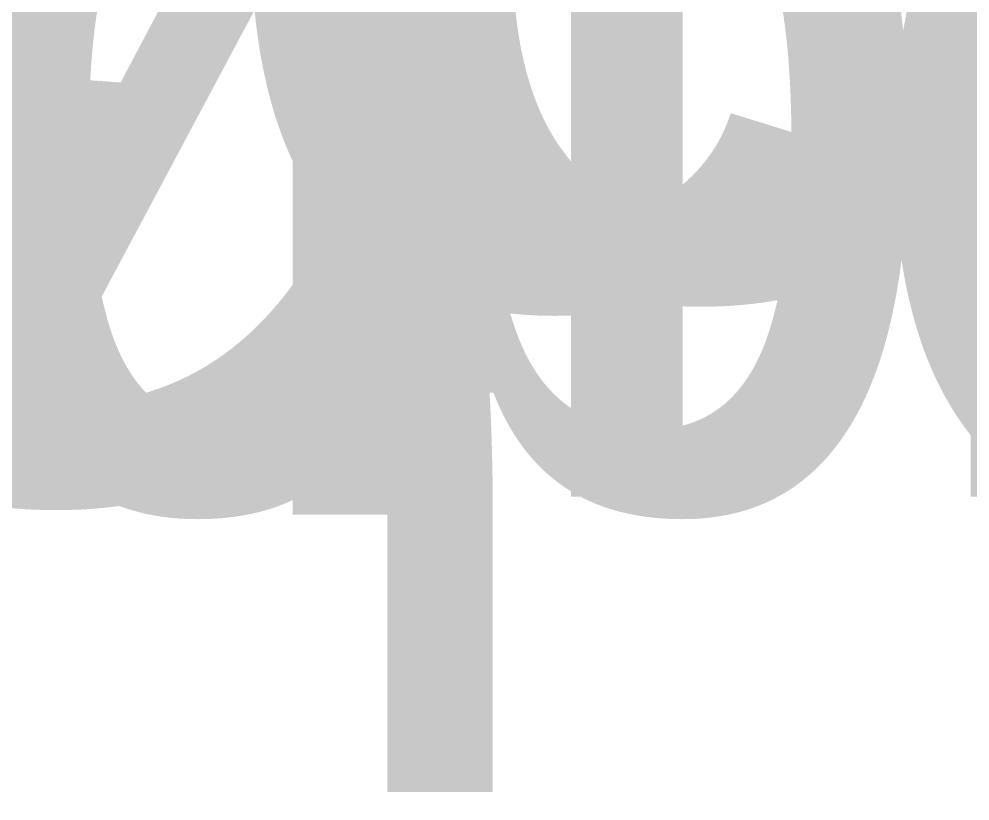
# Model space of a CAD drawing. Header units: millimetres. Extents: x 1642 to 8783, y 1095 to 5441.
# Drawn here: x 6121.4 to 6191.5, y 1095.1 to 1152.8 of the extents above; entities that cross this region are included whole.
import ezdxf
from ezdxf.enums import TextEntityAlignment as Align

# ---------------------------------------------------------------- set-up
doc = ezdxf.new("R2018")
doc.units = ezdxf.units.MM
doc.layers.add('Размеры на чертеже', color=250, linetype='Continuous', lineweight=25)
doc.styles.add('-ISOCPEUR-', font='isocpeur.ttf')
doc.styles.get("Standard").update_dxf_attribs({"font": 'arial.ttf'})

# ---------------------------------------------------------------- blocks, each defined once
blk = doc.blocks.new('*U307')
blk.add_attdef('РАЗРАБОТАЛ', text='', height=2.5).set_placement((721.501, -264.224), align=Align.MIDDLE_LEFT)
at = {"flags": 8}
for tag, height, p in [('ДАТА', 2.5, (761.074, -264.402)), ('ЛИСТ', 3, (857.388, -271.915)), ('ЛИСТОВ', 3, (874.888, -271.915))]:
    blk.add_attdef(tag, text='', height=height, dxfattribs=at).set_placement(p, align=Align.MIDDLE_CENTER)
blk.add_attdef('ПРОВЕРИЛ', (721.749, -270.729), '', height=2.5)
at = {"lineweight": 30, "flags": 104}
for tag, p in [('ТЕПЛОВЫЕ_СЕТИ', (801, -269.5)), ('ИМЯ_ЧЕРТЕЖА', (801, -284.5))]:
    blk.add_attdef(tag, text='', height=3, dxfattribs=at).set_placement(p, align=Align.MIDDLE_CENTER)
at = {"style": '-ISOCPEUR-', "flags": 8}
blk.add_attdef('ФОРМАТ', text='', height=3, dxfattribs=at).set_placement((851.972, -294.745), align=Align.MIDDLE_CENTER)
blk = doc.blocks.new('*U305')
blk.add_attdef('РАЗРАБОТАЛ', text='', height=2.5).set_placement((250.501, -264.224), align=Align.MIDDLE_LEFT)
at = {"flags": 8}
for tag, height, p in [('ДАТА', 2.5, (290.074, -264.402)), ('ЛИСТ', 3, (386.388, -271.915)), ('ЛИСТОВ', 3, (403.888, -271.915))]:
    blk.add_attdef(tag, text='', height=height, dxfattribs=at).set_placement(p, align=Align.MIDDLE_CENTER)
blk.add_attdef('ПРОВЕРИЛ', (250.749, -270.729), '', height=2.5)
at = {"lineweight": 30, "flags": 104}
for tag, p in [('ТЕПЛОВЫЕ_СЕТИ', (330, -269.5)), ('ИМЯ_ЧЕРТЕЖА', (330, -284.5))]:
    blk.add_attdef(tag, text='', height=3, dxfattribs=at).set_placement(p, align=Align.MIDDLE_CENTER)
at = {"style": '-ISOCPEUR-', "flags": 8}
blk.add_attdef('ФОРМАТ', text='', height=3, dxfattribs=at).set_placement((380.972, -294.745), align=Align.MIDDLE_CENTER)

msp = doc.modelspace()

# ---------------------------------------------------------------- block references
at = {"layer": 'Размеры на чертеже', "lineweight": 90}
ref = msp.add_blockref('*U307', (3599.971, 1470.682), dxfattribs=at)
lines = msp.add_mtext('Продольный профиль участка тепловой сети', dxfattribs={"layer": '0', "insert": (4400.971, 1186.182), "char_height": 70, "attachment_point": 1})
ref.add_attrib('ИМЯ_ЧЕРТЕЖА', '', (4400.971, 1186.182), dxfattribs={"flags": 104}).embed_mtext(lines)
ref = msp.add_blockref('*U305', (5757.995, 1472.024), dxfattribs=at)
lines = msp.add_mtext('Спецификация использованного оборудования и материалов', dxfattribs={"layer": '0', "insert": (6087.995, 1187.524), "char_height": 70, "attachment_point": 1})
ref.add_attrib('ИМЯ_ЧЕРТЕЖА', '', (6087.995, 1187.524), dxfattribs={"flags": 104}).embed_mtext(lines)
lines = msp.add_mtext('Тепловые сети', dxfattribs={"layer": '0', "insert": (6087.995, 1202.524), "char_height": 70, "attachment_point": 1})
ref.add_attrib('ТЕПЛОВЫЕ_СЕТИ', '', (6087.995, 1202.524), dxfattribs={"flags": 104}).embed_mtext(lines)
ref = msp.add_blockref('*U305', (5296.022, 1471.353), dxfattribs=at)
lines = msp.add_mtext('Маты демпфирующие', dxfattribs={"layer": '0', "insert": (5626.022, 1186.853), "char_height": 70, "attachment_point": 1})
ref.add_attrib('ИМЯ_ЧЕРТЕЖА', '', (5626.022, 1186.853), dxfattribs={"flags": 104}).embed_mtext(lines)
lines = msp.add_mtext('Тепловые сети', dxfattribs={"layer": '0', "insert": (5626.022, 1201.853), "char_height": 70, "attachment_point": 1})
ref.add_attrib('ТЕПЛОВЫЕ_СЕТИ', '', (5626.022, 1201.853), dxfattribs={"flags": 104}).embed_mtext(lines)

doc.saveas('drawing.dxf')
